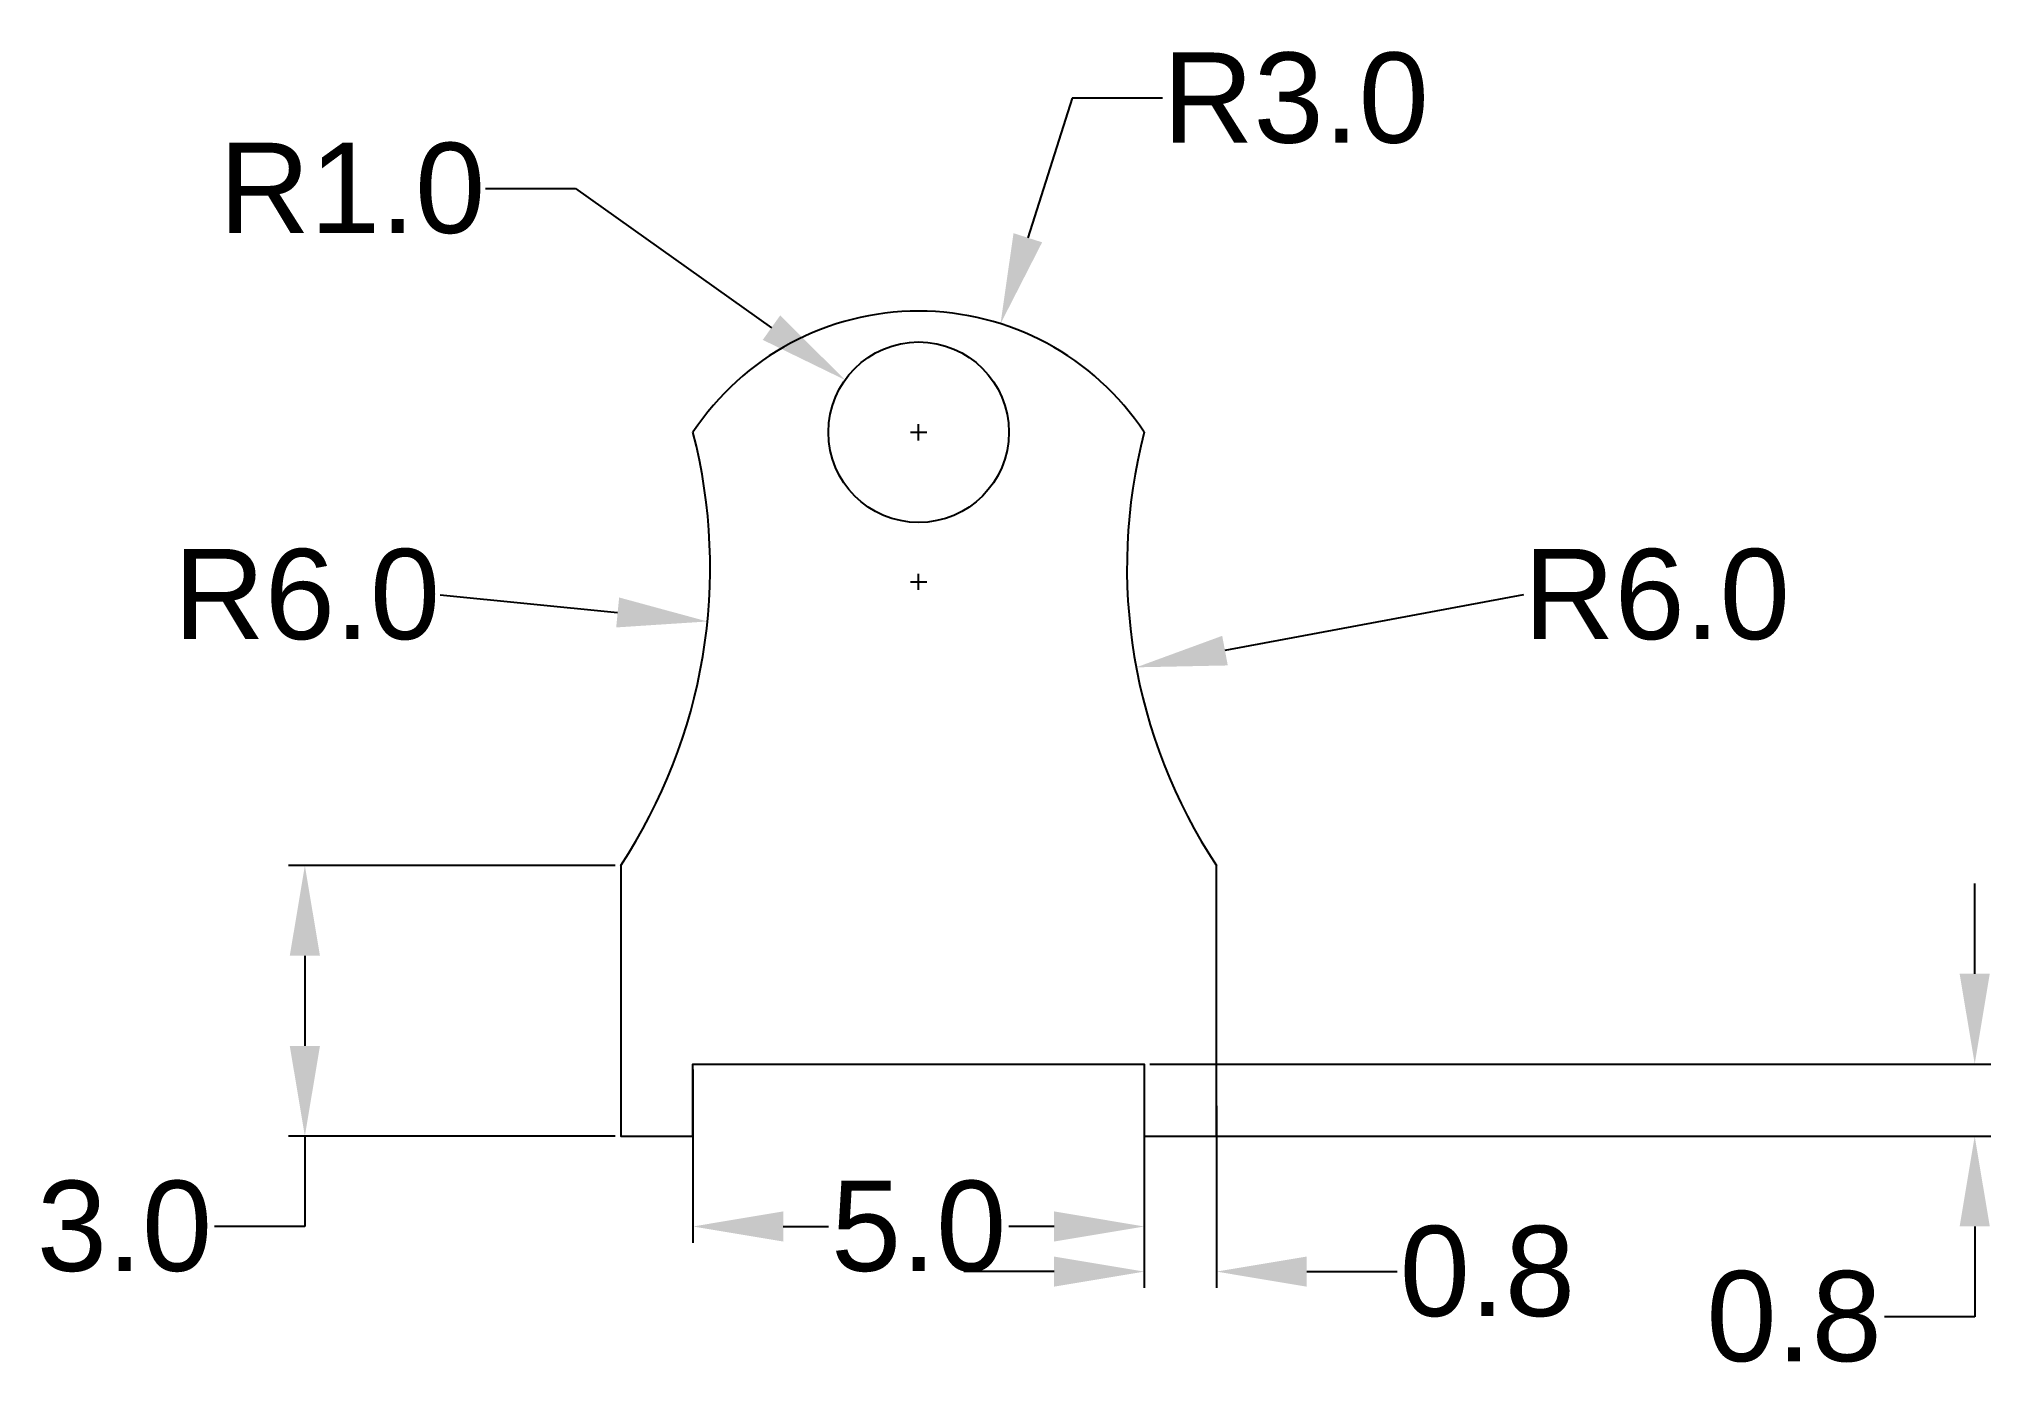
# Model space of a CAD drawing. Header units: inches. Extents: x 116.1 to 137.7, y 174.3 to 189.2.
import ezdxf

# ---------------------------------------------------------------- set-up
doc = ezdxf.new("R2010")
doc.units = ezdxf.units.IN
doc.header["$MEASUREMENT"] = 0
doc.styles.get("Standard").update_dxf_attribs({"font": 'arial.ttf'})
doc.dimstyles.get("Standard").update_dxf_attribs({"dimtxt": 1, "dimasz": 1, "dimexe": 0.18, "dimexo": 0.0625, "dimgap": 0.09, "dimtad": 0, "dimtih": 1, "dimtoh": 1, "dimdec": 1, "dimzin": 0, "dimdsep": 46, "dimtxsty": 'Standard', "dimcen": 0.09, "dimadec": 0, "dimazin": 0, "dimtfac": 1, "dimtdec": 1, "dimtofl": 0, "dimtmove": 0, "dimatfit": 3, "dimfxl": 1, "dimtolj": 1, "dimtzin": 0, "dimarcsym": 0})

# ---------------------------------------------------------------- blocks, each defined once
blk = doc.blocks.new('*D2')
at = {"color": 0, "lineweight": -2, "transparency": 16777216}
blk.add_line((120.5, 183), (122.465, 182.803), dxfattribs=at)
at = {"color": 0, "transparency": 16777216}
blk.add_solid([(122.482, 182.969), (122.449, 182.637), (123.46, 182.703)], dxfattribs=at)
at = {"layer": 'Defpoints', "color": 0, "transparency": 16777216}
for p in [(117.49, 183.302), (123.46, 182.703)]:
    blk.add_point(p, dxfattribs=at)
at = {"color": 0, "transparency": 16777216, "insert": (119.023, 183), "char_height": 1, "attachment_point": 5}
blk.add_mtext('\\A1;R6.0', dxfattribs=at)
blk = doc.blocks.new('*D5')
at = {"color": 0, "lineweight": -2, "transparency": 16777216}
for p, q in [((127.5, 188.5), (127.01, 186.954)), ((128.5, 188.5), (127.5, 188.5)), ((125.8, 183.052), (125.8, 183.232)), ((125.71, 183.142), (125.89, 183.142))]:
    blk.add_line(p, q, dxfattribs=at)
at = {"color": 0, "transparency": 16777216}
blk.add_solid([(126.851, 187.005), (127.168, 186.904), (126.707, 186.001)], dxfattribs=at)
at = {"layer": 'Defpoints', "color": 0, "transparency": 16777216}
for p in [(126.707, 186.001), (125.8, 183.142)]:
    blk.add_point(p, dxfattribs=at)
at = {"color": 0, "transparency": 16777216, "insert": (129.977, 188.5), "char_height": 1, "attachment_point": 5}
blk.add_mtext('\\A1;R3.0', dxfattribs=at)
blk = doc.blocks.new('*D6')
at = {"color": 0, "lineweight": -2, "transparency": 16777216}
blk.add_line((132.5, 183), (129.194, 182.38), dxfattribs=at)
at = {"color": 0, "transparency": 16777216}
blk.add_solid([(129.163, 182.544), (129.225, 182.216), (128.211, 182.195)], dxfattribs=at)
at = {"layer": 'Defpoints', "color": 0, "transparency": 16777216}
for p in [(134.09, 183.298), (128.211, 182.195)]:
    blk.add_point(p, dxfattribs=at)
at = {"color": 0, "transparency": 16777216, "insert": (133.977, 183), "char_height": 1, "attachment_point": 5}
blk.add_mtext('\\A1;R6.0', dxfattribs=at)
blk = doc.blocks.new('*D7')
at = {"color": 0, "lineweight": -2, "transparency": 16777216}
for p, q in [((121, 187.5), (122, 187.5)), ((122, 187.5), (124.17, 185.958)), ((125.71, 184.8), (125.89, 184.8)), ((125.8, 184.71), (125.8, 184.89))]:
    blk.add_line(p, q, dxfattribs=at)
at = {"color": 0, "transparency": 16777216}
blk.add_solid([(124.266, 186.094), (124.073, 185.823), (124.985, 185.379)], dxfattribs=at)
at = {"layer": 'Defpoints', "color": 0, "transparency": 16777216}
for p in [(124.985, 185.379), (125.8, 184.8)]:
    blk.add_point(p, dxfattribs=at)
at = {"color": 0, "transparency": 16777216, "insert": (119.523, 187.5), "char_height": 1, "attachment_point": 5}
blk.add_mtext('\\A1;R1.0', dxfattribs=at)
blk = doc.blocks.new('*D8')
at = {"color": 0, "lineweight": -2, "transparency": 16777216}
for p, q in [((122.438, 180), (118.82, 180)), ((119, 179), (119, 178)), ((122.438, 177), (118.82, 177)), ((119, 177), (119, 176)), ((119, 176), (118, 176))]:
    blk.add_line(p, q, dxfattribs=at)
at = {"color": 0, "transparency": 16777216}
for points in [[(118.833, 179), (119.167, 179), (119, 180)], [(118.833, 178), (119.167, 178), (119, 177)]]:
    blk.add_solid(points, dxfattribs=at)
at = {"layer": 'Defpoints', "color": 0, "transparency": 16777216}
for p in [(122.5, 180), (119, 177), (122.5, 177)]:
    blk.add_point(p, dxfattribs=at)
at = {"color": 0, "transparency": 16777216, "insert": (117.002, 176), "char_height": 1, "attachment_point": 5}
blk.add_mtext('\\A1;3.0', dxfattribs=at)
blk = doc.blocks.new('*D9')
at = {"color": 0, "lineweight": -2, "transparency": 16777216}
for p, q in [((128.3, 177.338), (128.3, 175.32)), ((129.1, 177.338), (129.1, 175.32)), ((127.3, 175.5), (126.3, 175.5)), ((130.1, 175.5), (131.1, 175.5))]:
    blk.add_line(p, q, dxfattribs=at)
at = {"color": 0, "transparency": 16777216}
for points in [[(127.3, 175.667), (127.3, 175.333), (128.3, 175.5)], [(130.1, 175.667), (130.1, 175.333), (129.1, 175.5)]]:
    blk.add_solid(points, dxfattribs=at)
at = {"layer": 'Defpoints', "color": 0, "transparency": 16777216}
for p in [(128.3, 177.4), (129.1, 177.4), (129.1, 175.5)]:
    blk.add_point(p, dxfattribs=at)
at = {"color": 0, "transparency": 16777216, "insert": (132.101, 175.5), "char_height": 1, "attachment_point": 5}
blk.add_mtext('\\A1;0.8', dxfattribs=at)
blk = doc.blocks.new('*D10')
at = {"color": 0, "lineweight": -2, "transparency": 16777216}
for p, q in [((137.5, 178.8), (137.5, 179.8)), ((128.363, 177.8), (137.68, 177.8)), ((128.363, 177), (137.68, 177)), ((137.5, 176), (137.5, 175)), ((137.5, 175), (136.5, 175))]:
    blk.add_line(p, q, dxfattribs=at)
at = {"color": 0, "transparency": 16777216}
for points in [[(137.333, 178.8), (137.667, 178.8), (137.5, 177.8)], [(137.333, 176), (137.667, 176), (137.5, 177)]]:
    blk.add_solid(points, dxfattribs=at)
at = {"layer": 'Defpoints', "color": 0, "transparency": 16777216}
for p in [(128.3, 177.8), (128.3, 177), (137.5, 177)]:
    blk.add_point(p, dxfattribs=at)
at = {"color": 0, "transparency": 16777216, "insert": (135.499, 175), "char_height": 1, "attachment_point": 5}
blk.add_mtext('\\A1;0.8', dxfattribs=at)
blk = doc.blocks.new('*D11')
at = {"color": 0, "lineweight": -2, "transparency": 16777216}
for p, q in [((123.3, 177.738), (123.3, 175.82)), ((128.3, 177.738), (128.3, 175.82)), ((124.3, 176), (124.801, 176)), ((127.3, 176), (126.799, 176))]:
    blk.add_line(p, q, dxfattribs=at)
at = {"color": 0, "transparency": 16777216}
for points in [[(124.3, 176.167), (124.3, 175.833), (123.3, 176)], [(127.3, 176.167), (127.3, 175.833), (128.3, 176)]]:
    blk.add_solid(points, dxfattribs=at)
at = {"layer": 'Defpoints', "color": 0, "transparency": 16777216}
for p in [(123.3, 177.8), (128.3, 177.8), (128.3, 176)]:
    blk.add_point(p, dxfattribs=at)
at = {"color": 0, "transparency": 16777216, "insert": (125.8, 176), "char_height": 1, "attachment_point": 5}
blk.add_mtext('\\A1;5.0', dxfattribs=at)

msp = doc.modelspace()

# ---------------------------------------------------------------- linework, layer by layer
msp.add_lwpolyline([(122.5, 180), (122.5, 177), (123.3, 177), (123.3, 177.8), (128.3, 177.8), (128.3, 177), (129.1, 177), (129.1, 180)])
msp.add_circle((125.8, 184.8), 1)
for centre, radius, start, end in [((125.8, 183.142), 3, 33.5573, 146.4427), ((117.49, 183.302), 6, 326.6141, 14.4612), ((134.09, 183.298), 5.982, 165.4623, 213.4623)]:
    msp.add_arc(centre, radius, start, end)

# ---------------------------------------------------------------- dimensions: what is measured, and where the dimension line sits
for center, mpoint, picture, middle in [((125.8, 183.142), (126.707, 186.001), '*D5', (129.977, 188.5)), ((125.8, 184.8), (124.985, 185.379), '*D7', (119.523, 187.5)), ((117.49, 183.302), (123.46, 182.703), '*D2', (120.5, 183)), ((134.09, 183.298), (128.211, 182.195), '*D6', (132.5, 183))]:
    dim = msp.add_radius_dim(center=center, mpoint=mpoint, dimstyle='Standard')
    dim.commit()
    dim.dimension.update_dxf_attribs({"geometry": picture, "text_midpoint": middle, "dimtype": 164})
for base, p1, p2, picture, middle in [((119, 177), (122.5, 180), (122.5, 177), '*D8', (117.002, 176)), ((137.5, 177), (128.3, 177.8), (128.3, 177), '*D10', (135.499, 175))]:
    dim = msp.add_linear_dim(base=base, p1=p1, p2=p2, angle=90, dimstyle='Standard')
    dim.commit()
    dim.dimension.update_dxf_attribs({"geometry": picture, "text_midpoint": middle})
for base, p1, p2, picture, middle in [((128.3, 176), (123.3, 177.8), (128.3, 177.8), '*D11', (125.8, 176)), ((129.1, 175.5), (128.3, 177.4), (129.1, 177.4), '*D9', (132.101, 175.5))]:
    dim = msp.add_linear_dim(base=base, p1=p1, p2=p2, dimstyle='Standard')
    dim.commit()
    dim.dimension.update_dxf_attribs({"geometry": picture, "text_midpoint": middle})

doc.saveas('drawing.dxf')
